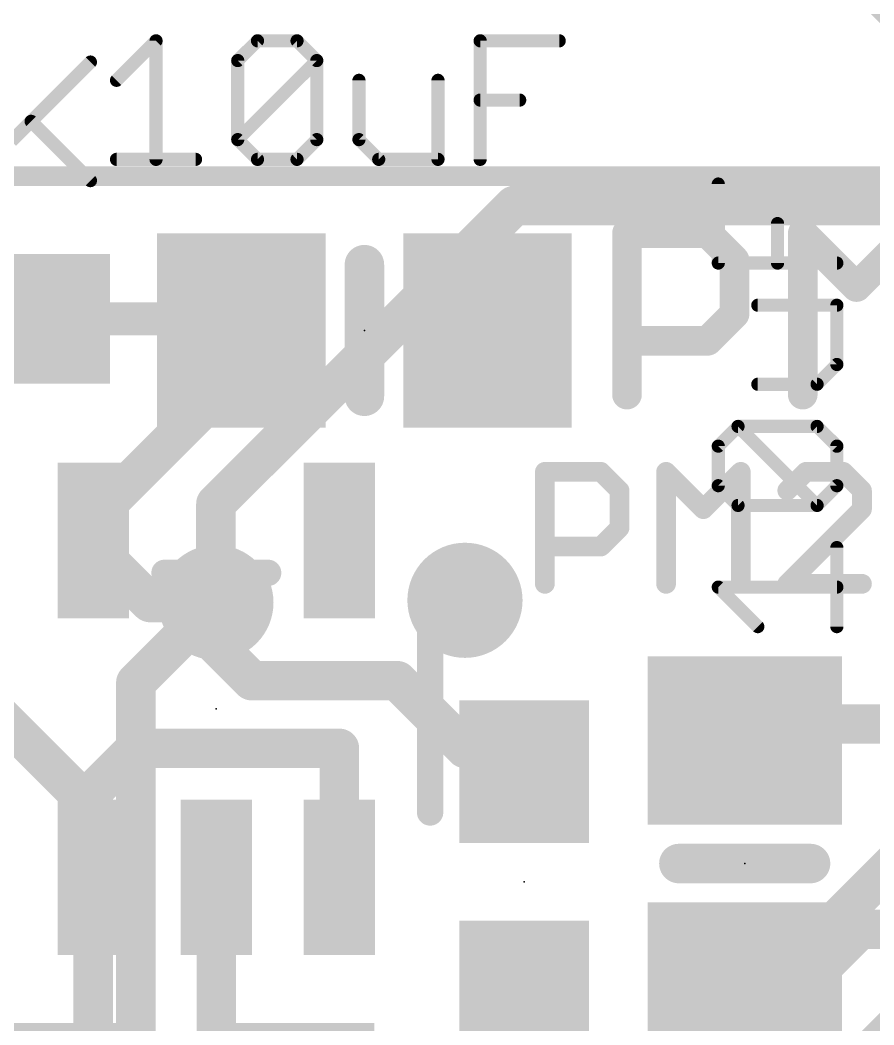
# Model space of a CAD drawing. Extents: x -0.1 to 35.7, y -1.6 to 50.9.
# Drawn here: x 7.11 to 13.7, y 6.25 to 14 of the extents above; entities that cross this region are included whole.
import ezdxf

# ---------------------------------------------------------------- set-up
doc = ezdxf.new("R2010")
doc.units = 0
for name, color, linetype in [('1', 12, 'CONTINUOUS'), ('16', 5, 'CONTINUOUS'), ('18', 110, 'CONTINUOUS'), ('21', 40, 'CONTINUOUS'), ('23', 40, 'CONTINUOUS'), ('27', 4, 'CONTINUOUS')]:
    doc.layers.add(name, color=color, linetype=linetype)

# ---------------------------------------------------------------- blocks, each defined once
blk = doc.blocks.new('RECT')
blk.add_solid([(-0.5, -0.5), (0.5, -0.5), (-0.5, 0.5), (0.5, 0.5)])
blk = doc.blocks.new('ROUNDV')
at = {"const_width": 0.5}
blk.add_lwpolyline([(0, -0.25, 1), (0, 0.25, 1), (0, -0.25)], format="xyb", dxfattribs=at)

msp = doc.modelspace()

# ---------------------------------------------------------------- linework, layer by layer
at = {"layer": '1'}
for points, const_width in [([(14.448, 13.492), (10.18, 17.76)], 0.3048), ([(7.251, 11.698), (8.725, 11.698)], 0.254), ([(8.725, 11.698), (8.815, 11.608)], 0.254), ([(8.815, 11.303), (8.815, 11.608)], 0.3048), ([(7.672, 10.16), (8.815, 11.303)], 0.3048), ([(7.672, 9.9871), (7.672, 10.16)], 0.3048), ([(7.672, 9.9871), (7.672, 9.9465)], 0.3048), ([(8.1108, 9.5078), (7.672, 9.9465)], 0.3048), ([(8.6188, 9.5078), (8.1108, 9.5078)], 0.3048), ([(8.6188, 9.5078), (8.6188, 9.1814)], 0.3048), ([(7.672, 7.915), (6.197, 9.39)], 0.3048), ([(8.6188, 9.1814), (8.8957, 8.9045)], 0.3048), ([(8.8957, 8.9045), (10.0185, 8.9045)], 0.3048), ([(10.0185, 8.9045), (10.541, 8.382)], 0.3048), ([(12.827, 8.57), (12.7, 8.443)], 0.3048), ([(14.448, 8.57), (12.827, 8.57)], 0.3048), ([(8.001, 8.382), (7.672, 8.053)], 0.3048), ([(9.572, 8.382), (8.001, 8.382)], 0.3048), ([(9.572, 7.3869), (9.572, 8.382)], 0.3048), ([(10.541, 8.382), (10.998, 8.382)], 0.3048), ([(10.998, 8.382), (10.998, 8.202)], 0.3048), ([(7.672, 8.053), (7.672, 7.3869)], 0.3048), ([(7.672, 7.3869), (7.672, 7.915)], 0.3048), ([(13.97, 7.62), (12.893, 6.543)], 0.3048), ([(7.672, 5.893), (7.672, 7.3869)], 0.3048), ([(8.622, 7.3869), (8.622, 6.081)], 0.3048), ([(12.893, 6.543), (12.7, 6.543)], 0.3048)]:
    msp.add_lwpolyline(points, dxfattribs=dict(at, const_width=const_width))
for points, const_width in [([(7.251, 11.7615, 1), (7.251, 11.6345)], 0.127), ([(8.7699, 11.7429, 1), (8.6801, 11.6531)], 0.127), ([(8.725, 11.6345, 1), (8.725, 11.7615)], 0.127), ([(8.8912, 11.608, 1), (8.7388, 11.608)], 0.1524), ([(8.7701, 11.5631, 1), (8.8599, 11.6529)], 0.127), ([(8.8689, 11.2491, 1), (8.7611, 11.3569)], 0.1524), ([(8.7388, 11.303, 1), (8.8912, 11.303)], 0.1524), ([(7.7482, 10.16, 1), (7.5958, 10.16)], 0.1524), ([(7.6181, 10.2139, 1), (7.7259, 10.1061)], 0.1524), ([(7.7482, 9.9871, 1), (7.5958, 9.9871)], 0.1524), ([(7.7259, 10.0004, 1), (7.6181, 9.8926)], 0.1524), ([(7.5958, 9.9871, 1), (7.7482, 9.9871)], 0.1524), ([(7.5958, 9.9465, 1), (7.7482, 9.9465)], 0.1524), ([(8.1108, 9.584, 1), (8.1108, 9.4316)], 0.1524), ([(8.0569, 9.4539, 1), (8.1646, 9.5616)], 0.1524), ([(8.695, 9.5078, 1), (8.5426, 9.5078)], 0.1524), ([(8.6188, 9.4316, 1), (8.6188, 9.584)], 0.1524), ([(8.6726, 9.2353, 1), (8.5649, 9.1276)], 0.1524), ([(8.5426, 9.1814, 1), (8.695, 9.1814)], 0.1524), ([(8.8957, 8.9807, 1), (8.8957, 8.8283)], 0.1524), ([(8.8418, 8.8506, 1), (8.9496, 8.9584)], 0.1524), ([(10.0724, 8.9584, 1), (9.9646, 8.8506)], 0.1524), ([(10.0185, 8.8283, 1), (10.0185, 8.9807)], 0.1524), ([(12.827, 8.6462, 1), (12.827, 8.4938)], 0.1524), ([(12.8809, 8.5161, 1), (12.7731, 8.6239)], 0.1524), ([(8.001, 8.4582, 1), (8.001, 8.3058)], 0.1524), ([(8.0549, 8.3281, 1), (7.9471, 8.4359)], 0.1524), ([(9.6482, 8.382, 1), (9.4958, 8.382)], 0.1524), ([(9.572, 8.3058, 1), (9.572, 8.4582)], 0.1524), ([(10.541, 8.4582, 1), (10.541, 8.3058)], 0.1524), ([(11.0742, 8.382, 1), (10.9218, 8.382)], 0.1524), ([(10.998, 8.3058, 1), (10.998, 8.4582)], 0.1524), ([(12.6461, 8.4969, 1), (12.7539, 8.3891)], 0.1524), ([(10.4871, 8.3281, 1), (10.5949, 8.4359)], 0.1524), ([(10.9218, 8.202, 1), (11.0742, 8.202)], 0.1524), ([(7.7482, 8.053, 1), (7.5958, 8.053)], 0.1524), ([(7.6181, 8.1069, 1), (7.7259, 7.9991)], 0.1524), ([(7.7482, 7.915, 1), (7.5958, 7.915)], 0.1524), ([(7.6181, 7.8611, 1), (7.7259, 7.9689)], 0.1524), ([(7.7482, 7.3869, 1), (7.5958, 7.3869)], 0.1524), ([(8.6982, 7.3869, 1), (8.5458, 7.3869)], 0.1524), ([(7.5958, 7.3869, 1), (7.7482, 7.3869)], 0.1524), ([(7.5958, 7.3869, 1), (7.7482, 7.3869)], 0.1524), ([(9.4958, 7.3869, 1), (9.6482, 7.3869)], 0.1524), ([(12.7, 6.6192, 1), (12.7, 6.4668)], 0.1524), ([(12.8391, 6.5969, 1), (12.9469, 6.4891)], 0.1524), ([(12.893, 6.4668, 1), (12.893, 6.6192)], 0.1524)]:
    msp.add_lwpolyline(points, format="xyb", dxfattribs=dict(at, const_width=const_width))
at = {"layer": '16', "const_width": 0.3048}
for points in [[(10.922, 12.573), (8.6187, 10.2697)], [(23.241, 12.573), (10.922, 12.573)], [(8.6187, 10.2697), (8.6187, 9.5078)], [(8.6188, 9.5078), (8.001, 8.89)], [(8.6187, 9.5078), (8.6188, 9.5078)], [(8.001, 8.89), (8.001, 1.524)], [(13.589, 6.985), (10.16, 3.556)], [(15.748, 6.985), (13.589, 6.985)], [(12.7635, 5.1435), (14.097, 6.477)]]:
    msp.add_lwpolyline(points, dxfattribs=at)
at = {"layer": '16', "const_width": 0.1524}
for points in [[(10.922, 12.6492, 1), (10.922, 12.4968)], [(10.9759, 12.5191, 1), (10.8681, 12.6269)], [(8.6949, 10.2697, 1), (8.5425, 10.2697)], [(8.5649, 10.3236, 1), (8.6726, 10.2159)], [(8.6726, 9.5617, 1), (8.5649, 9.4539)], [(8.6726, 9.4539, 1), (8.5649, 9.5616)], [(8.5649, 9.4539, 1), (8.6726, 9.5616)], [(8.5425, 9.5078, 1), (8.6949, 9.5078)], [(8.0772, 8.89, 1), (7.9248, 8.89)], [(7.9471, 8.9439, 1), (8.0549, 8.8361)], [(13.589, 7.0612, 1), (13.589, 6.9088)], [(13.6429, 6.9311, 1), (13.5351, 7.0389)]]:
    msp.add_lwpolyline(points, format="xyb", dxfattribs=at)
at = {"layer": '21'}
for points, const_width in [([(35, 12.8), (0, 12.8)], 0.1524), ([(11.7914, 11.1127), (11.7914, 12.3584)], 0.2286), ([(11.7914, 12.3584), (12.4142, 12.3584)], 0.2286), ([(12.4142, 12.3584), (12.6218, 12.1508)], 0.2286), ([(13.1479, 11.1127), (13.1479, 12.3584)], 0.2286), ([(13.1479, 12.3584), (13.5631, 11.9431)], 0.2286), ([(13.5631, 11.9431), (13.9783, 12.3584)], 0.2286), ([(9.765, 12.116), (9.765, 11.1)], 0.3048), ([(12.6218, 12.1508), (12.6218, 11.7355)], 0.2286), ([(12.6218, 11.7355), (12.4142, 11.5279)], 0.2286), ([(12.4142, 11.5279), (11.7914, 11.5279)], 0.2286), ([(11.1578, 9.6522), (11.1578, 10.5165)], 0.1524), ([(11.1578, 10.5165), (11.5899, 10.5165)], 0.1524), ([(11.5899, 10.5165), (11.734, 10.3725)], 0.1524), ([(12.0933, 9.6522), (12.0933, 10.5165)], 0.1524), ([(12.0933, 10.5165), (12.3814, 10.2284)], 0.1524), ([(12.3814, 10.2284), (12.6695, 10.5165)], 0.1524), ([(12.6695, 10.5165), (12.6695, 9.6522)], 0.1524), ([(13.1729, 10.5165), (13.0288, 10.3725)], 0.1524), ([(13.461, 10.5165), (13.1729, 10.5165)], 0.1524), ([(13.605, 10.3725), (13.461, 10.5165)], 0.1524), ([(11.734, 10.3725), (11.734, 10.0844)], 0.1524), ([(13.605, 10.2284), (13.605, 10.3725)], 0.1524), ([(13.0288, 9.6522), (13.605, 10.2284)], 0.1524), ([(11.734, 10.0844), (11.5899, 9.9403)], 0.1524), ([(11.5899, 9.9403), (11.1578, 9.9403)], 0.1524), ([(8.222, 9.737), (9.022, 9.737)], 0.2032), ([(13.605, 9.6522), (13.0288, 9.6522)], 0.1524), ([(10.272, 9.487), (10.272, 7.887)], 0.2032), ([(13.208, 7.493), (12.192, 7.493)], 0.3048)]:
    msp.add_lwpolyline(points, dxfattribs=dict(at, const_width=const_width))
for points, const_width in [([(11.8485, 12.3584, 1), (11.7342, 12.3584)], 0.1143), ([(11.7914, 12.4155, 1), (11.7914, 12.3012)], 0.1143), ([(12.4546, 12.3988, 1), (12.3738, 12.318)], 0.1143), ([(12.4142, 12.3012, 1), (12.4142, 12.4155)], 0.1143), ([(13.205, 12.3584, 1), (13.0907, 12.3584)], 0.1143), ([(13.1883, 12.3988, 1), (13.1075, 12.318)], 0.1143), ([(9.8412, 12.116, 1), (9.6888, 12.116)], 0.1524), ([(12.679, 12.1508, 1), (12.5647, 12.1508)], 0.1143), ([(12.5814, 12.1103, 1), (12.6622, 12.1912)], 0.1143), ([(13.5227, 11.9836, 1), (13.6035, 11.9027)], 0.1143), ([(13.5227, 11.9027, 1), (13.6035, 11.9836)], 0.1143), ([(12.5647, 11.7355, 1), (12.679, 11.7355)], 0.1143), ([(12.6622, 11.6951, 1), (12.5814, 11.7759)], 0.1143), ([(11.7914, 11.5851, 1), (11.7914, 11.4708)], 0.1143), ([(12.4142, 11.4708, 1), (12.4142, 11.5851)], 0.1143), ([(12.3738, 11.5683, 1), (12.4546, 11.4875)], 0.1143), ([(9.6888, 11.1, 1), (9.8412, 11.1)], 0.1524), ([(11.7342, 11.1127, 1), (11.8485, 11.1127)], 0.1143), ([(13.0907, 11.1127, 1), (13.205, 11.1127)], 0.1143), ([(11.1959, 10.5165, 1), (11.1197, 10.5165)], 0.0762), ([(11.1578, 10.5546, 1), (11.1578, 10.4784)], 0.0762), ([(11.6169, 10.5435, 1), (11.563, 10.4896)], 0.0762), ([(11.5899, 10.4784, 1), (11.5899, 10.5546)], 0.0762), ([(12.1202, 10.5435, 1), (12.0663, 10.4896)], 0.0762), ([(12.1314, 10.5165, 1), (12.0552, 10.5165)], 0.0762), ([(12.7076, 10.5165, 1), (12.6314, 10.5165)], 0.0762), ([(12.6965, 10.4896, 1), (12.6426, 10.5435)], 0.0762), ([(13.1729, 10.5546, 1), (13.1729, 10.4784)], 0.0762), ([(13.1998, 10.4896, 1), (13.1459, 10.5435)], 0.0762), ([(13.4879, 10.5435, 1), (13.434, 10.4896)], 0.0762), ([(13.461, 10.4784, 1), (13.461, 10.5546)], 0.0762), ([(11.7721, 10.3725, 1), (11.6959, 10.3725)], 0.0762), ([(11.707, 10.3455, 1), (11.7609, 10.3994)], 0.0762), ([(13.0019, 10.3994, 1), (13.0557, 10.3455)], 0.0762), ([(13.6431, 10.3725, 1), (13.5669, 10.3725)], 0.0762), ([(13.5781, 10.3455, 1), (13.632, 10.3994)], 0.0762), ([(12.3545, 10.2554, 1), (12.4083, 10.2015)], 0.0762), ([(12.3545, 10.2015, 1), (12.4083, 10.2554)], 0.0762), ([(13.5669, 10.2284, 1), (13.6431, 10.2284)], 0.0762), ([(13.632, 10.2015, 1), (13.5781, 10.2554)], 0.0762), ([(11.6959, 10.0844, 1), (11.7721, 10.0844)], 0.0762), ([(11.7609, 10.0574, 1), (11.707, 10.1113)], 0.0762), ([(11.1578, 9.9784, 1), (11.1578, 9.9022)], 0.0762), ([(11.5899, 9.9022, 1), (11.5899, 9.9784)], 0.0762), ([(11.563, 9.9673, 1), (11.6169, 9.9134)], 0.0762), ([(8.222, 9.7878, 1), (8.222, 9.6862)], 0.1016), ([(9.022, 9.6862, 1), (9.022, 9.7878)], 0.1016), ([(13.0288, 9.6903, 1), (13.0288, 9.6141)], 0.0762), ([(13.0019, 9.6791, 1), (13.0557, 9.6253)], 0.0762), ([(13.605, 9.6141, 1), (13.605, 9.6903)], 0.0762), ([(11.1197, 9.6522, 1), (11.1959, 9.6522)], 0.0762), ([(12.0552, 9.6522, 1), (12.1314, 9.6522)], 0.0762), ([(12.6314, 9.6522, 1), (12.7076, 9.6522)], 0.0762), ([(10.3228, 9.487, 1), (10.2212, 9.487)], 0.1016), ([(10.2212, 7.887, 1), (10.3228, 7.887)], 0.1016), ([(12.192, 7.5692, 1), (12.192, 7.4168)], 0.1524), ([(13.208, 7.4168, 1), (13.208, 7.5692)], 0.1524)]:
    msp.add_lwpolyline(points, format="xyb", dxfattribs=dict(at, const_width=const_width))
at = {"layer": '23'}
for p in [(9.765, 11.608), (8.622, 8.687), (12.7, 7.493), (10.998, 7.352)]:
    msp.add_point(p, dxfattribs=at)
at = {"layer": '27', "const_width": 0.1016}
for points in [[(7.8517, 13.5389), (8.1568, 13.844)], [(8.1568, 13.844), (8.1568, 12.9288)], [(8.7872, 13.6915), (8.9398, 13.844)], [(8.9398, 13.844), (9.2448, 13.844)], [(9.2448, 13.844), (9.3974, 13.6915)], [(10.6583, 12.9288), (10.6583, 13.844)], [(10.6583, 13.844), (11.2684, 13.844)], [(7.0403, 13.0699), (7.6504, 13.68)], [(8.7872, 13.0813), (8.7872, 13.6915)], [(8.7872, 13.0813), (9.3974, 13.6915)], [(9.3974, 13.6915), (9.3974, 13.0813)], [(9.7228, 13.5389), (9.7228, 13.0813)], [(10.3329, 12.9288), (10.3329, 13.5389)], [(10.6583, 13.3864), (10.9633, 13.3864)], [(7.1928, 13.2224), (7.6504, 12.7648)], [(8.9398, 12.9288), (8.7872, 13.0813)], [(9.3974, 13.0813), (9.2448, 12.9288)], [(9.7228, 13.0813), (9.8753, 12.9288)], [(7.8517, 12.9288), (8.4618, 12.9288)], [(9.2448, 12.9288), (8.9398, 12.9288)], [(9.8753, 12.9288), (10.3329, 12.9288)], [(12.496, 12.1284), (12.496, 12.7385)], [(12.9536, 12.1284), (12.9536, 12.4334)], [(13.4112, 12.1284), (12.496, 12.1284)], [(13.4112, 11.803), (12.8011, 11.803)], [(13.4112, 11.3454), (13.4112, 11.803)], [(13.2587, 11.1928), (13.4112, 11.3454)], [(12.8011, 11.1928), (13.2587, 11.1928)], [(12.496, 10.7149), (12.6486, 10.8674)], [(12.6486, 10.8674), (13.2587, 10.8674)], [(13.2587, 10.2573), (12.6486, 10.8674)], [(13.2587, 10.8674), (13.4112, 10.7149)], [(12.496, 10.4098), (12.496, 10.7149)], [(13.4112, 10.7149), (13.4112, 10.4098)], [(12.6486, 10.2573), (12.496, 10.4098)], [(13.4112, 10.4098), (13.2587, 10.2573)], [(13.2587, 10.2573), (12.6486, 10.2573)], [(13.4112, 9.3218), (13.4112, 9.9319)], [(12.8011, 9.3218), (12.496, 9.6269)], [(12.496, 9.6269), (13.4112, 9.6269)]]:
    msp.add_lwpolyline(points, dxfattribs=at)
at = {"layer": '27', "const_width": 0.0508}
for points in [[(8.1822, 13.844, 1), (8.1314, 13.844)], [(8.1747, 13.826, 1), (8.1388, 13.8619)], [(8.9398, 13.8694, 1), (8.9398, 13.8186)], [(8.9577, 13.826, 1), (8.9218, 13.8619)], [(9.2628, 13.8619, 1), (9.2269, 13.826)], [(9.2448, 13.8186, 1), (9.2448, 13.8694)], [(10.6837, 13.844, 1), (10.6329, 13.844)], [(10.6583, 13.8694, 1), (10.6583, 13.8186)], [(11.2684, 13.8186, 1), (11.2684, 13.8694)], [(7.6684, 13.662, 1), (7.6324, 13.6979)], [(8.8126, 13.6915, 1), (8.7618, 13.6915)], [(8.7693, 13.7094, 1), (8.8052, 13.6735)], [(9.4228, 13.6915, 1), (9.372, 13.6915)], [(9.4153, 13.6735, 1), (9.3794, 13.7094)], [(9.3794, 13.6735, 1), (9.4153, 13.7094)], [(7.8338, 13.5569, 1), (7.8697, 13.521)], [(9.7482, 13.5389, 1), (9.6974, 13.5389)], [(10.3583, 13.5389, 1), (10.3075, 13.5389)], [(10.6583, 13.4118, 1), (10.6583, 13.361)], [(10.9633, 13.361, 1), (10.9633, 13.4118)], [(7.2108, 13.2404, 1), (7.1748, 13.2044)], [(8.8052, 13.0993, 1), (8.7693, 13.0634)], [(8.7693, 13.0993, 1), (8.8052, 13.0634)], [(9.4153, 13.0634, 1), (9.3794, 13.0993)], [(9.7407, 13.0993, 1), (9.7048, 13.0634)], [(8.7618, 13.0813, 1), (8.8126, 13.0813)], [(9.372, 13.0813, 1), (9.4228, 13.0813)], [(9.6974, 13.0813, 1), (9.7482, 13.0813)], [(7.8517, 12.9542, 1), (7.8517, 12.9034)], [(8.1314, 12.9288, 1), (8.1822, 12.9288)], [(8.4618, 12.9034, 1), (8.4618, 12.9542)], [(8.9398, 12.9542, 1), (8.9398, 12.9034)], [(8.9218, 12.9108, 1), (8.9577, 12.9468)], [(9.2269, 12.9468, 1), (9.2628, 12.9108)], [(9.2448, 12.9034, 1), (9.2448, 12.9542)], [(9.8753, 12.9542, 1), (9.8753, 12.9034)], [(9.8573, 12.9108, 1), (9.8932, 12.9468)], [(10.3075, 12.9288, 1), (10.3583, 12.9288)], [(10.3329, 12.9034, 1), (10.3329, 12.9542)], [(10.6329, 12.9288, 1), (10.6837, 12.9288)], [(7.6324, 12.7468, 1), (7.6684, 12.7828)], [(12.5214, 12.7385, 1), (12.4706, 12.7385)], [(12.979, 12.4334, 1), (12.9282, 12.4334)], [(12.496, 12.1538, 1), (12.496, 12.103)], [(13.4112, 12.103, 1), (13.4112, 12.1538)], [(12.4706, 12.1284, 1), (12.5214, 12.1284)], [(12.9282, 12.1284, 1), (12.979, 12.1284)], [(12.8011, 11.8284, 1), (12.8011, 11.7776)], [(13.4366, 11.803, 1), (13.3858, 11.803)], [(13.4112, 11.7776, 1), (13.4112, 11.8284)], [(13.3858, 11.3454, 1), (13.4366, 11.3454)], [(13.4292, 11.3274, 1), (13.3932, 11.3633)], [(12.8011, 11.2182, 1), (12.8011, 11.1674)], [(13.2407, 11.2108, 1), (13.2766, 11.1749)], [(13.2587, 11.1674, 1), (13.2587, 11.2182)], [(12.6486, 10.8928, 1), (12.6486, 10.842)], [(12.6665, 10.8854, 1), (12.6306, 10.8495)], [(12.6665, 10.8495, 1), (12.6306, 10.8854)], [(13.2766, 10.8854, 1), (13.2407, 10.8495)], [(13.2587, 10.842, 1), (13.2587, 10.8928)], [(12.5214, 10.7149, 1), (12.4706, 10.7149)], [(12.4781, 10.7329, 1), (12.514, 10.6969)], [(13.4366, 10.7149, 1), (13.3858, 10.7149)], [(13.3932, 10.6969, 1), (13.4292, 10.7329)], [(12.4706, 10.4098, 1), (12.5214, 10.4098)], [(12.514, 10.4278, 1), (12.4781, 10.3919)], [(13.3858, 10.4098, 1), (13.4366, 10.4098)], [(13.4292, 10.3919, 1), (13.3932, 10.4278)], [(12.6486, 10.2827, 1), (12.6486, 10.2319)], [(12.6306, 10.2394, 1), (12.6665, 10.2753)], [(13.2407, 10.2753, 1), (13.2766, 10.2394)], [(13.2407, 10.2394, 1), (13.2766, 10.2753)], [(13.2587, 10.2319, 1), (13.2587, 10.2827)], [(13.4366, 9.9319, 1), (13.3858, 9.9319)], [(12.496, 9.6523, 1), (12.496, 9.6015)], [(12.514, 9.6448, 1), (12.4781, 9.6089)], [(13.4112, 9.6015, 1), (13.4112, 9.6523)], [(12.7831, 9.3038, 1), (12.819, 9.3398)], [(13.3858, 9.3218, 1), (13.4366, 9.3218)]]:
    msp.add_lwpolyline(points, format="xyb", dxfattribs=at)

# ---------------------------------------------------------------- block references
at = {"layer": '1'}
for p, xscale, yscale in [((8.815, 11.608), 1.3, 1.5), ((10.715, 11.608), 1.3, 1.5), ((7.672, 9.9871), 0.55, 1.2), ((9.572, 9.9871), 0.55, 1.2), ((7.672, 7.3869), 0.55, 1.2), ((8.622, 7.3869), 0.55, 1.2), ((9.572, 7.3869), 0.55, 1.2), ((7.291, 5.512), 1.3, 1.5), ((9.191, 5.512), 1.3, 1.5)]:
    msp.add_blockref('RECT', p, dxfattribs=dict(at, xscale=xscale, yscale=yscale))
at = {"layer": '1', "xscale": 1.1}
for p, rotation in [((7.251, 11.698), 180), ((10.998, 8.202), 270), ((10.998, 6.502), 270)]:
    msp.add_blockref('RECT', p, dxfattribs=dict(at, rotation=rotation))
at = {"layer": '1', "xscale": 1.3, "yscale": 1.5, "rotation": 270}
for p in [(12.7, 8.443), (12.7, 6.543)]:
    msp.add_blockref('RECT', p, dxfattribs=at)
at = {"layer": '18', "xscale": 0.889, "yscale": 0.889}
for p in [(8.6188, 9.5078), (8.6188, 9.5078), (10.541, 9.525), (10.541, 9.525)]:
    msp.add_blockref('ROUNDV', p, dxfattribs=at)

doc.saveas('drawing.dxf')
